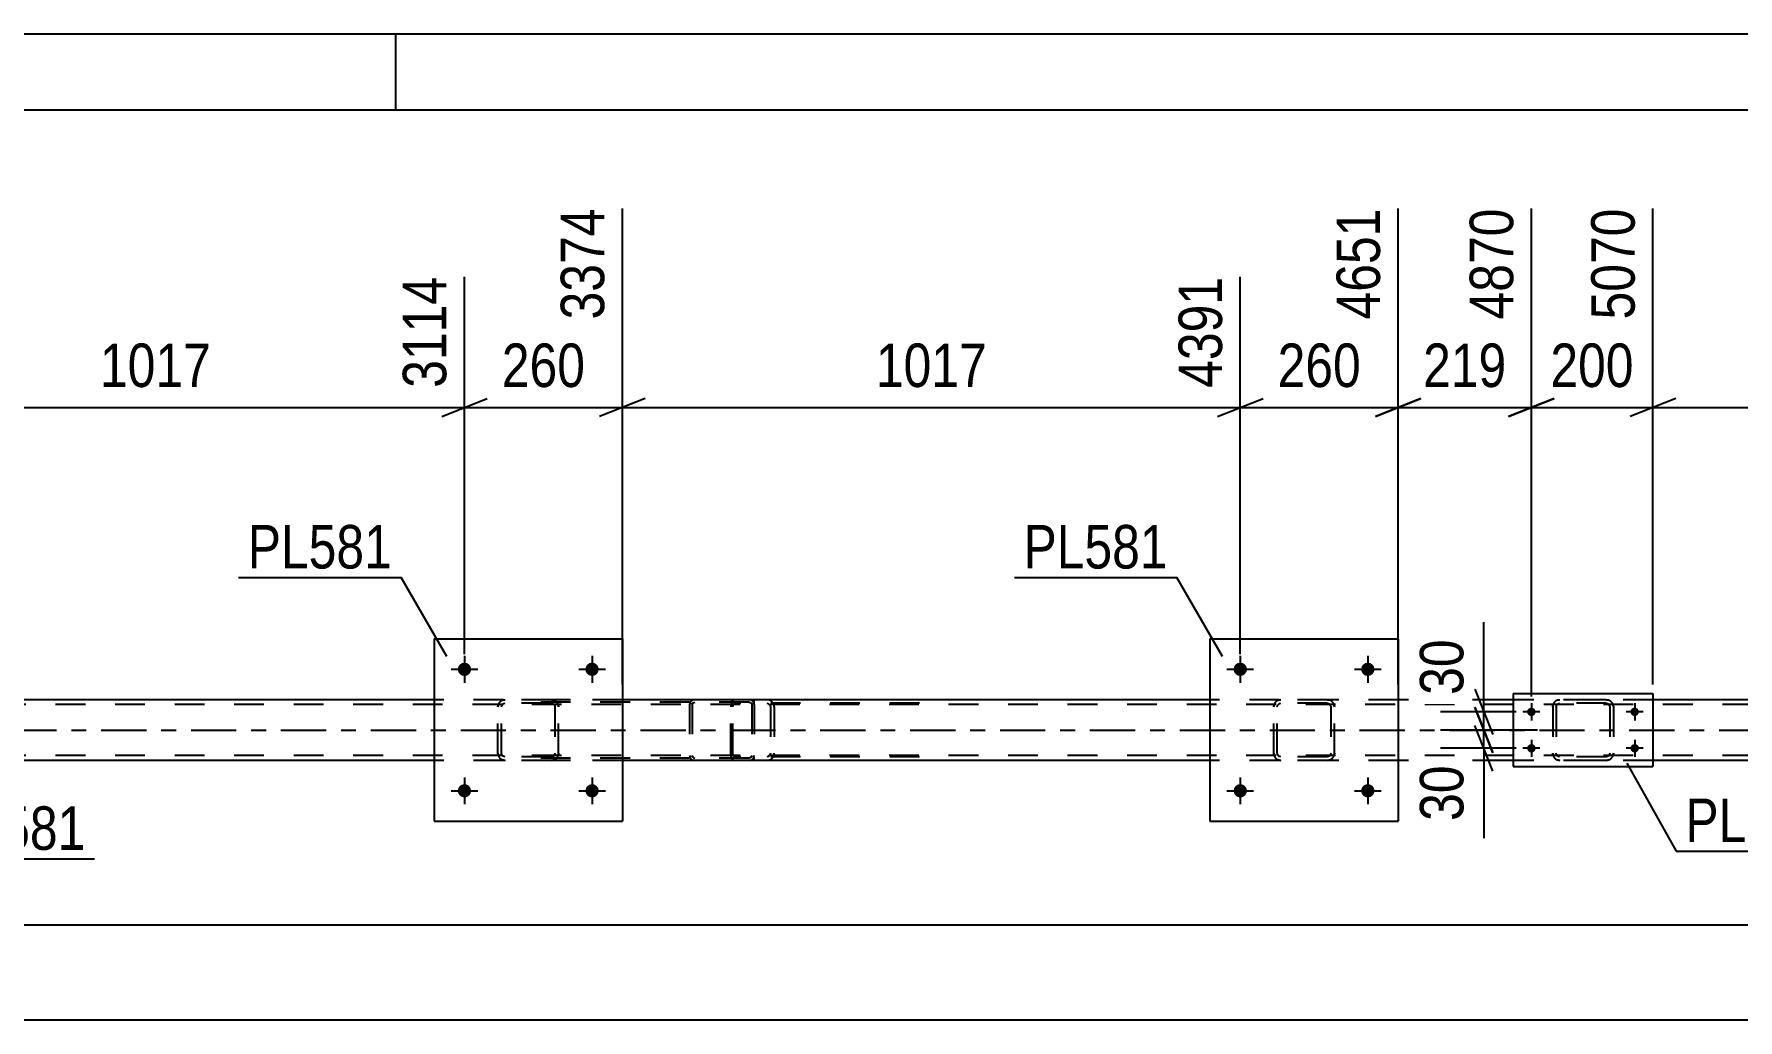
# Model space of a CAD drawing. Header units: millimetres. Extents: x 0 to 841, y 0 to 594.
# Drawn here: x 187.2 to 299.4, y 529.1 to 594 of the extents above; entities that cross this region are included whole.
import ezdxf

# ---------------------------------------------------------------- set-up
doc = ezdxf.new("R2010")
doc.units = ezdxf.units.MM
doc.linetypes.add('DXK_LINE_DOT2', pattern=[3.9198, 1.9599, -1.9599])
doc.linetypes.add('DXK_LINE_DOT3', pattern=[5.9187, 2.979, -0.9799, 0.9799, -0.9799])
doc.styles.add('Arial Narrow', font='ARIALN.TTF', dxfattribs={"height": 0.2})

# ---------------------------------------------------------------- blocks, each defined once
blk = doc.blocks.new('Unknown-318885039-1133')
at = {"color": 5, "linetype": 'Continuous'}
for p, q in [((841, 594), (0, 594)), ((211, 589), (211, 594)), ((836, 589), (5, 589))]:
    blk.add_line(p, q, dxfattribs=at)
blk = doc.blocks.new('Part-318885039-2942 - 2854')
at = {"color": 2, "linetype": 'Continuous'}
for p, q in [((264.6, 554.17), (264.6, 542.17)), ((264.6, 554.17), (277, 554.17)), ((277, 554.17), (277, 542.17)), ((264.6, 542.17), (277, 542.17))]:
    blk.add_line(p, q, dxfattribs=at)
blk = doc.blocks.new('Part-318885039-2937 - 2854')
at = {"color": 7, "linetype": 'DXK_LINE_DOT2'}
for p, q in [((268.8, 549.69), (268.84, 549.87)), ((268.84, 549.87), (268.8, 549.69)), ((269.04, 549.69), (269.06, 549.78)), ((269.06, 549.78), (269.11, 549.86)), ((269.1, 550.13), (269.28, 550.17)), ((269.28, 550.17), (269.1, 550.13)), ((269.11, 549.86), (269.19, 549.91)), ((269.19, 549.91), (269.28, 549.93)), ((272.32, 550.17), (269.28, 550.17)), ((272.32, 549.93), (269.28, 549.93)), ((272.32, 550.17), (272.51, 550.13)), ((272.51, 550.13), (272.32, 550.17)), ((272.32, 549.93), (272.41, 549.91)), ((272.41, 549.91), (272.49, 549.86)), ((272.49, 549.86), (272.54, 549.78)), ((272.54, 549.78), (272.56, 549.69)), ((272.77, 549.87), (272.8, 549.69)), ((272.8, 549.69), (272.77, 549.87)), ((268.8, 546.65), (268.8, 549.69)), ((269.04, 546.65), (269.04, 549.69)), ((272.56, 549.69), (272.56, 546.65)), ((272.8, 546.65), (272.8, 549.69)), ((268.84, 546.46), (268.8, 546.65)), ((268.8, 546.65), (268.84, 546.46)), ((269.06, 546.55), (269.04, 546.65)), ((269.11, 546.48), (269.06, 546.55)), ((269.19, 546.42), (269.11, 546.48)), ((269.28, 546.41), (269.19, 546.42)), ((272.32, 546.41), (269.28, 546.41)), ((272.41, 546.42), (272.32, 546.41)), ((272.49, 546.48), (272.41, 546.42)), ((272.54, 546.55), (272.49, 546.48)), ((272.56, 546.65), (272.54, 546.55)), ((272.8, 546.65), (272.77, 546.46)), ((272.77, 546.46), (272.8, 546.65)), ((269.28, 546.17), (269.1, 546.2)), ((269.1, 546.2), (269.28, 546.17)), ((272.32, 546.17), (269.28, 546.17)), ((272.51, 546.2), (272.32, 546.17)), ((272.32, 546.17), (272.51, 546.2))]:
    blk.add_line(p, q, dxfattribs=at)
at = {"color": 7, "linetype": 'DXK_LINE_DOT3'}
blk.add_line((270.8, 548.17), (270.8, 548.17), dxfattribs=at)
at = {"color": 7, "linetype": 'DXK_LINE_DOT2'}
for centre, start, end in [((269.28, 549.69), 112.5, 157.5), ((269.28, 549.69), 112.5, 157.5), ((272.32, 549.69), 22.5, 67.5), ((272.32, 549.69), 22.5, 67.5), ((269.28, 546.65), 202.5, 247.5), ((269.28, 546.65), 202.5, 247.5), ((272.32, 546.65), 292.5, 337.5), ((272.32, 546.65), 292.5, 337.5)]:
    blk.add_arc(centre, 0.48, start, end, dxfattribs=at)
blk = doc.blocks.new('Part-318885039-2943 - 2854')
at = {"color": 7, "linetype": 'DXK_LINE_DOT2'}
for p, q in [((217.72, 549.69), (217.76, 549.87)), ((217.76, 549.87), (217.72, 549.69)), ((217.96, 549.69), (217.98, 549.78)), ((217.98, 549.78), (218.03, 549.86)), ((218.02, 550.13), (218.2, 550.17)), ((218.2, 550.17), (218.02, 550.13)), ((218.03, 549.86), (218.11, 549.91)), ((218.11, 549.91), (218.2, 549.93)), ((221.24, 550.17), (218.2, 550.17)), ((221.24, 549.93), (218.2, 549.93)), ((221.24, 550.17), (221.42, 550.13)), ((221.42, 550.13), (221.24, 550.17)), ((221.24, 549.93), (221.33, 549.91)), ((221.33, 549.91), (221.41, 549.86)), ((221.41, 549.86), (221.46, 549.78)), ((221.46, 549.78), (221.48, 549.69)), ((221.68, 549.87), (221.72, 549.69)), ((221.72, 549.69), (221.68, 549.87)), ((217.72, 546.65), (217.72, 549.69)), ((217.96, 546.65), (217.96, 549.69)), ((221.48, 549.69), (221.48, 546.65)), ((221.72, 546.65), (221.72, 549.69)), ((217.76, 546.46), (217.72, 546.65)), ((217.72, 546.65), (217.76, 546.46)), ((217.98, 546.55), (217.96, 546.65)), ((218.03, 546.48), (217.98, 546.55)), ((218.11, 546.42), (218.03, 546.48)), ((218.2, 546.41), (218.11, 546.42)), ((221.24, 546.41), (218.2, 546.41)), ((221.33, 546.42), (221.24, 546.41)), ((221.41, 546.48), (221.33, 546.42)), ((221.46, 546.55), (221.41, 546.48)), ((221.48, 546.65), (221.46, 546.55)), ((221.72, 546.65), (221.68, 546.46)), ((221.68, 546.46), (221.72, 546.65)), ((218.2, 546.17), (218.02, 546.2)), ((218.02, 546.2), (218.2, 546.17)), ((221.24, 546.17), (218.2, 546.17)), ((221.42, 546.2), (221.24, 546.17)), ((221.24, 546.17), (221.42, 546.2))]:
    blk.add_line(p, q, dxfattribs=at)
at = {"color": 7, "linetype": 'DXK_LINE_DOT3'}
blk.add_line((219.72, 548.17), (219.72, 548.17), dxfattribs=at)
at = {"color": 7, "linetype": 'DXK_LINE_DOT2'}
for centre, start, end in [((218.2, 549.69), 112.5, 157.5), ((218.2, 549.69), 112.5, 157.5), ((221.24, 549.69), 22.5, 67.5), ((221.24, 549.69), 22.5, 67.5), ((218.2, 546.65), 202.5, 247.5), ((218.2, 546.65), 202.5, 247.5), ((221.24, 546.65), 292.5, 337.5), ((221.24, 546.65), 292.5, 337.5)]:
    blk.add_arc(centre, 0.48, start, end, dxfattribs=at)
blk = doc.blocks.new('Part-318885039-2948 - 2854')
at = {"color": 2, "linetype": 'Continuous'}
for p, q in [((213.52, 554.17), (213.52, 542.17)), ((213.52, 554.17), (225.92, 554.17)), ((225.92, 554.17), (225.92, 542.17)), ((213.52, 542.17), (225.92, 542.17))]:
    blk.add_line(p, q, dxfattribs=at)
blk = doc.blocks.new('Bolt-318885039-2906 - 2854')
at = {"linetype": 'Continuous'}
for points in [[(267.04, 544.17, -1), (266.16, 544.17, -1)], [(275.44, 544.17, -1), (274.56, 544.17, -1)]]:
    blk.add_hatch(color=1, dxfattribs=at).paths.add_polyline_path(points)
at = {"color": 1, "linetype": 'Continuous'}
for p, q in [((265.72, 544.17), (267.48, 544.17)), ((266.6, 545.05), (266.6, 543.29)), ((274.12, 544.17), (275.88, 544.17)), ((275, 545.05), (275, 543.29))]:
    blk.add_line(p, q, dxfattribs=at)
blk = doc.blocks.new('Bolt-318885039-2907 - 2854')
at = {"linetype": 'Continuous'}
for points in [[(267.04, 552.17, -1), (266.16, 552.17, -1)], [(275.44, 552.17, -1), (274.56, 552.17, -1)]]:
    blk.add_hatch(color=1, dxfattribs=at).paths.add_polyline_path(points)
at = {"color": 1, "linetype": 'Continuous'}
for p, q in [((265.72, 552.17), (267.48, 552.17)), ((266.6, 553.05), (266.6, 551.29)), ((274.12, 552.17), (275.88, 552.17)), ((275, 553.05), (275, 551.29))]:
    blk.add_line(p, q, dxfattribs=at)
blk = doc.blocks.new('Bolt-318885039-2908 - 2854')
at = {"linetype": 'Continuous'}
for points in [[(215.96, 544.17, -1), (215.08, 544.17, -1)], [(224.36, 544.17, -1), (223.48, 544.17, -1)]]:
    blk.add_hatch(color=1, dxfattribs=at).paths.add_polyline_path(points)
at = {"color": 1, "linetype": 'Continuous'}
for p, q in [((214.64, 544.17), (216.4, 544.17)), ((215.52, 545.05), (215.52, 543.29)), ((223.04, 544.17), (224.8, 544.17)), ((223.92, 545.05), (223.92, 543.29))]:
    blk.add_line(p, q, dxfattribs=at)
blk = doc.blocks.new('Bolt-318885039-2909 - 2854')
at = {"linetype": 'Continuous'}
for points in [[(215.96, 552.17, -1), (215.08, 552.17, -1)], [(224.36, 552.17, -1), (223.48, 552.17, -1)]]:
    blk.add_hatch(color=1, dxfattribs=at).paths.add_polyline_path(points)
at = {"color": 1, "linetype": 'Continuous'}
for p, q in [((214.64, 552.17), (216.4, 552.17)), ((215.52, 553.05), (215.52, 551.29)), ((223.04, 552.17), (224.8, 552.17)), ((223.92, 553.05), (223.92, 551.29))]:
    blk.add_line(p, q, dxfattribs=at)
blk = doc.blocks.new('Part-318885039-2974 - 2854')
at = {"color": 7, "linetype": 'DXK_LINE_DOT2'}
for p, q in [((234.26, 550.17), (218.93, 550.17)), ((234.26, 550.01), (218.93, 550.01)), ((230.37, 549.97), (230.34, 549.85)), ((230.34, 549.85), (230.34, 546.49)), ((230.52, 549.85), (230.53, 549.91)), ((230.52, 549.85), (230.52, 546.49)), ((230.53, 549.91), (230.57, 549.96)), ((230.69, 550.17), (230.56, 550.14)), ((230.57, 549.96), (230.62, 549.99)), ((230.62, 549.99), (230.69, 550.01)), ((234.39, 550.14), (234.26, 550.17)), ((234.26, 550.01), (234.33, 549.99)), ((234.33, 549.99), (234.35, 549.98)), ((234.35, 549.98), (234.38, 549.96)), ((234.38, 549.96), (234.42, 549.91)), ((234.42, 549.91), (234.43, 549.85)), ((234.43, 549.85), (234.43, 546.49)), ((234.6, 549.85), (234.58, 549.97)), ((234.6, 549.85), (234.6, 546.49)), ((230.34, 546.49), (230.37, 546.36)), ((230.53, 546.43), (230.52, 546.49)), ((230.57, 546.37), (230.53, 546.43)), ((230.57, 546.37), (230.6, 546.35)), ((230.6, 546.35), (230.62, 546.34)), ((234.38, 546.37), (234.33, 546.34)), ((234.42, 546.43), (234.38, 546.37)), ((234.43, 546.49), (234.42, 546.43)), ((234.58, 546.36), (234.6, 546.49)), ((234.26, 546.33), (218.93, 546.33)), ((234.26, 546.17), (218.93, 546.17)), ((230.56, 546.19), (230.69, 546.17)), ((230.62, 546.34), (230.69, 546.33)), ((234.33, 546.34), (234.26, 546.33)), ((234.26, 546.17), (234.39, 546.19))]:
    blk.add_line(p, q, dxfattribs=at)
for centre, start, end in [((230.67, 549.83), 110.7583, 155.68), ((234.27, 549.83), 24.32, 69.2417), ((230.67, 546.5), 204.32, 249.2417), ((234.27, 546.5), 290.7583, 335.68)]:
    blk.add_arc(centre, 0.331, start, end, dxfattribs=at)
blk = doc.blocks.new('Part-318885039-3014 - 2854')
at = {"color": 7, "linetype": 'DXK_LINE_DOT2'}
for p, q in [((233.08, 549.87), (233.05, 549.69)), ((233.13, 550.03), (233.08, 549.87)), ((233.22, 550.13), (233.13, 550.03)), ((233.19, 549.69), (233.2, 549.78)), ((233.2, 549.78), (233.23, 549.86)), ((233.33, 550.17), (233.22, 550.13)), ((233.23, 549.86), (233.27, 549.91)), ((233.27, 549.91), (233.33, 549.93)), ((245.48, 550.17), (233.33, 550.17)), ((245.48, 549.93), (233.33, 549.93)), ((234.6, 549.93), (234.6, 550.17)), ((235.61, 550.13), (235.42, 550.17)), ((235.42, 549.93), (235.51, 549.91)), ((235.51, 549.91), (235.59, 549.86)), ((235.59, 549.86), (235.65, 549.78)), ((235.65, 549.78), (235.67, 549.69)), ((235.9, 549.77), (235.88, 549.87)), ((235.92, 549.69), (235.9, 549.77)), ((233.05, 546.65), (233.05, 549.69)), ((233.19, 546.65), (233.19, 549.69)), ((235.67, 549.69), (235.67, 546.65)), ((235.92, 549.69), (235.92, 546.65)), ((233.08, 546.46), (233.05, 546.65)), ((233.12, 546.34), (233.08, 546.46)), ((233.2, 546.55), (233.19, 546.65)), ((233.23, 546.48), (233.2, 546.55)), ((233.27, 546.42), (233.23, 546.48)), ((233.33, 546.41), (233.27, 546.42)), ((245.48, 546.41), (233.33, 546.41)), ((234.6, 546.17), (234.6, 546.41)), ((235.51, 546.42), (235.42, 546.41)), ((235.59, 546.48), (235.51, 546.42)), ((235.65, 546.55), (235.59, 546.48)), ((235.67, 546.65), (235.65, 546.55)), ((235.88, 546.46), (235.9, 546.56)), ((235.9, 546.56), (235.92, 546.65)), ((233.13, 546.31), (233.12, 546.34)), ((233.13, 546.31), (233.22, 546.2)), ((233.22, 546.2), (233.33, 546.17)), ((245.48, 546.17), (233.33, 546.17)), ((235.42, 546.17), (235.61, 546.2))]:
    blk.add_line(p, q, dxfattribs=at)
for centre, start, end in [((235.43, 549.67), 23.8494, 68.8059), ((235.43, 546.66), 291.1941, 336.1506)]:
    blk.add_arc(centre, 0.492, start, end, dxfattribs=at)
blk = doc.blocks.new('Part-318885039-3064 - 2854')
at = {"color": 7, "linetype": 'DXK_LINE_DOT2'}
for p, q in [((755.01, 549.85), (90.98, 549.85)), ((225.92, 550.17), (213.52, 550.17)), ((277, 550.17), (264.6, 550.17)), ((293.77, 550.17), (284.57, 550.17)), ((755.01, 546.49), (90.98, 546.49)), ((225.92, 546.17), (213.52, 546.17)), ((277, 546.17), (264.6, 546.17)), ((293.77, 546.17), (284.57, 546.17))]:
    blk.add_line(p, q, dxfattribs=at)
at = {"color": 2, "linetype": 'Continuous'}
for p, q in [((213.52, 550.17), (174.84, 550.17)), ((264.6, 550.17), (225.92, 550.17)), ((284.57, 550.17), (277, 550.17)), ((315.68, 550.17), (293.77, 550.17)), ((213.52, 546.17), (174.84, 546.17)), ((264.6, 546.17), (225.92, 546.17)), ((284.57, 546.17), (277, 546.17)), ((315.68, 546.17), (293.77, 546.17))]:
    blk.add_line(p, q, dxfattribs=at)
at = {"color": 7, "linetype": 'DXK_LINE_DOT3'}
blk.add_line((90.98, 548.17), (755.01, 548.17), dxfattribs=at)
blk = doc.blocks.new('Part-318885039-3088 - 2854')
at = {"color": 7, "linetype": 'DXK_LINE_DOT2'}
for p, q in [((287.17, 549.69), (287.2, 549.87)), ((287.2, 549.87), (287.17, 549.69)), ((287.41, 549.69), (287.42, 549.78)), ((287.42, 549.78), (287.48, 549.86)), ((287.46, 550.13), (287.65, 550.17)), ((287.65, 550.17), (287.46, 550.13)), ((287.48, 549.86), (287.55, 549.91)), ((287.55, 549.91), (287.65, 549.93)), ((290.69, 550.17), (287.65, 550.17)), ((290.69, 549.93), (287.65, 549.93)), ((290.69, 550.17), (290.87, 550.13)), ((290.87, 550.13), (290.69, 550.17)), ((290.69, 549.93), (290.78, 549.91)), ((290.78, 549.91), (290.86, 549.86)), ((290.86, 549.86), (290.91, 549.78)), ((290.91, 549.78), (290.93, 549.69)), ((291.13, 549.87), (291.17, 549.69)), ((291.17, 549.69), (291.13, 549.87)), ((287.17, 549.69), (287.17, 546.65)), ((287.41, 549.69), (287.41, 546.65)), ((290.93, 549.69), (290.93, 546.65)), ((291.17, 549.69), (291.17, 546.65)), ((287.2, 546.46), (287.17, 546.65)), ((287.17, 546.65), (287.2, 546.46)), ((287.42, 546.55), (287.41, 546.65)), ((287.48, 546.48), (287.42, 546.55)), ((287.55, 546.42), (287.48, 546.48)), ((287.65, 546.41), (287.55, 546.42)), ((290.69, 546.41), (287.65, 546.41)), ((290.78, 546.42), (290.69, 546.41)), ((290.86, 546.48), (290.78, 546.42)), ((290.91, 546.55), (290.86, 546.48)), ((290.93, 546.65), (290.91, 546.55)), ((291.17, 546.65), (291.13, 546.46)), ((291.13, 546.46), (291.17, 546.65)), ((287.65, 546.17), (287.46, 546.2)), ((287.46, 546.2), (287.65, 546.17)), ((290.69, 546.17), (287.65, 546.17)), ((290.87, 546.2), (290.69, 546.17)), ((290.69, 546.17), (290.87, 546.2))]:
    blk.add_line(p, q, dxfattribs=at)
at = {"color": 7, "linetype": 'DXK_LINE_DOT3'}
blk.add_line((289.17, 548.17), (289.17, 548.17), dxfattribs=at)
at = {"color": 7, "linetype": 'DXK_LINE_DOT2'}
for centre, start, end in [((287.65, 549.69), 112.5, 157.5), ((287.65, 549.69), 112.5, 157.5), ((290.69, 549.69), 22.5, 67.5), ((290.69, 549.69), 22.5, 67.5), ((287.65, 546.65), 202.5, 247.5), ((287.65, 546.65), 202.5, 247.5), ((290.69, 546.65), 292.5, 337.5), ((290.69, 546.65), 292.5, 337.5)]:
    blk.add_arc(centre, 0.48, start, end, dxfattribs=at)
blk = doc.blocks.new('Part-318885039-3093 - 2854')
at = {"color": 2, "linetype": 'Continuous'}
for p, q in [((284.57, 550.57), (284.57, 545.77)), ((284.57, 550.57), (293.77, 550.57)), ((293.77, 550.57), (293.77, 545.77)), ((284.57, 545.77), (293.77, 545.77))]:
    blk.add_line(p, q, dxfattribs=at)
blk = doc.blocks.new('Bolt-318885039-3094 - 2854')
at = {"linetype": 'Continuous'}
for points in [[(285.77, 549.09, -1), (285.77, 549.65, -1)], [(292.57, 549.09, -1), (292.57, 549.65, -1)], [(285.77, 546.69, -1), (285.77, 547.25, -1)], [(292.57, 546.69, -1), (292.57, 547.25, -1)]]:
    blk.add_hatch(color=1, dxfattribs=at).paths.add_polyline_path(points)
at = {"color": 1, "linetype": 'Continuous'}
for p, q in [((285.77, 549.93), (285.77, 548.81)), ((292.57, 549.93), (292.57, 548.81)), ((286.33, 549.37), (285.21, 549.37)), ((293.13, 549.37), (292.01, 549.37)), ((285.77, 547.53), (285.77, 546.41)), ((292.57, 547.53), (292.57, 546.41)), ((286.33, 546.97), (285.21, 546.97)), ((293.13, 546.97), (292.01, 546.97))]:
    blk.add_line(p, q, dxfattribs=at)
blk = doc.blocks.new('StraightDimension-318885039-13130 - 2854')
at = {"color": 7, "linetype": 'Continuous'}
for p, q in [((225.92, 551.17), (225.92, 582.52)), ((215.52, 553.17), (215.52, 578.02)), ((214.02, 568.81), (217.02, 570.01)), ((227.42, 570.01), (224.42, 568.81)), ((215.52, 569.41), (225.92, 569.41))]:
    blk.add_line(p, q, dxfattribs=at)
at = {"color": 0}
blk.add_wipeout([(224.06, 570.16), (224.06, 574.36), (217.38, 574.36), (217.38, 570.16)], dxfattribs=at)
at = {"color": 3, "style": 'Arial Narrow'}
blk.add_text('260', height=2.863, dxfattribs=at).set_placement((217.98, 570.76))
at = {"color": 0, "linetype": 'Continuous'}
blk.add_wipeout([(225.32, 583.12), (221.12, 583.12), (221.12, 574.61), (225.32, 574.61)], dxfattribs=at)
at = {"color": 3, "linetype": 'Continuous', "style": 'Arial Narrow'}
blk.add_text('3374', height=2.863, rotation=90.0002, dxfattribs=at).set_placement((224.72, 575.21))
blk = doc.blocks.new('StraightDimension-318885039-3112 - 2854')
at = {"color": 7, "linetype": 'Continuous'}
blk.add_line((90.34, 529.08), (797.57, 529.08), dxfattribs=at)
blk = doc.blocks.new('StraightDimension-318885039-3680 - 2854')
at = {"color": 7, "linetype": 'Continuous'}
blk.add_line((90.98, 535.34), (796.93, 535.34), dxfattribs=at)
blk = doc.blocks.new('StraightDimension-318885039-10473 - 2854')
at = {"color": 7, "linetype": 'Continuous'}
for p, q in [((282.64, 549.37), (282.64, 555.27)), ((282.64, 549.37), (282.64, 555.27)), ((282.04, 550.87), (283.24, 547.87)), ((284.77, 549.37), (279.79, 549.37)), ((283.24, 546.67), (282.04, 549.67)), ((282.64, 548.17), (282.64, 549.37)), ((286.17, 548.17), (279.79, 548.17))]:
    blk.add_line(p, q, dxfattribs=at)
at = {"color": 0}
blk.add_wipeout([(281.89, 554.75), (277.69, 554.75), (277.69, 549.89), (281.89, 549.89)], dxfattribs=at)
at = {"color": 3, "style": 'Arial Narrow'}
blk.add_text('30', height=2.863, rotation=90.0002, dxfattribs=at).set_placement((281.29, 550.49))
blk = doc.blocks.new('StraightDimension-318885039-10474 - 2854')
at = {"color": 7, "linetype": 'Continuous'}
for p, q in [((282.04, 549.67), (283.24, 546.67)), ((286.17, 548.17), (279.79, 548.17)), ((283.24, 545.47), (282.04, 548.47)), ((282.64, 546.97), (282.64, 548.17)), ((284.77, 546.97), (279.79, 546.97)), ((282.64, 546.97), (282.64, 541.06)), ((282.64, 546.97), (282.64, 541.06))]:
    blk.add_line(p, q, dxfattribs=at)
at = {"color": 0}
blk.add_wipeout([(281.89, 546.44), (277.69, 546.44), (277.69, 541.59), (281.89, 541.59)], dxfattribs=at)
at = {"color": 3, "style": 'Arial Narrow'}
blk.add_text('30', height=2.863, rotation=90.0002, dxfattribs=at).set_placement((281.29, 542.19))
blk = doc.blocks.new('StraightDimension-318885039-13125 - 2854')
at = {"color": 7, "linetype": 'Continuous'}
for p, q in [((293.77, 551.17), (293.77, 582.52)), ((317.68, 553.17), (317.68, 578.02)), ((295.27, 570.01), (292.27, 568.81)), ((316.18, 568.81), (319.18, 570.01)), ((293.77, 569.41), (317.68, 569.41))]:
    blk.add_line(p, q, dxfattribs=at)
at = {"color": 0}
blk.add_wipeout([(309.07, 570.16), (309.07, 574.36), (302.38, 574.36), (302.38, 570.16)], dxfattribs=at)
at = {"color": 3, "style": 'Arial Narrow'}
blk.add_text('598', height=2.863, dxfattribs=at).set_placement((302.98, 570.76))
at = {"color": 0, "linetype": 'Continuous'}
blk.add_wipeout([(317.08, 578.62), (312.88, 578.62), (312.88, 570.11), (317.08, 570.11)], dxfattribs=at)
at = {"color": 3, "linetype": 'Continuous', "style": 'Arial Narrow'}
blk.add_text('5668', height=2.863, rotation=90.0002, dxfattribs=at).set_placement((316.48, 570.71))
blk = doc.blocks.new('StraightDimension-318885039-13126 - 2854')
at = {"color": 7, "linetype": 'Continuous'}
for p, q in [((285.77, 550.37), (285.77, 582.52)), ((293.77, 551.17), (293.77, 582.52)), ((284.27, 568.81), (287.27, 570.01)), ((295.27, 570.01), (292.27, 568.81)), ((285.77, 569.41), (293.77, 569.41))]:
    blk.add_line(p, q, dxfattribs=at)
at = {"color": 0}
blk.add_wipeout([(293.11, 570.16), (293.11, 574.36), (286.42, 574.36), (286.42, 570.16)], dxfattribs=at)
at = {"color": 3, "style": 'Arial Narrow'}
blk.add_text('200', height=2.863, dxfattribs=at).set_placement((287.02, 570.76))
at = {"color": 0, "linetype": 'Continuous'}
blk.add_wipeout([(293.17, 583.12), (288.97, 583.12), (288.97, 574.61), (293.17, 574.61)], dxfattribs=at)
at = {"color": 3, "linetype": 'Continuous', "style": 'Arial Narrow'}
blk.add_text('5070', height=2.863, rotation=90.0002, dxfattribs=at).set_placement((292.57, 575.21))
blk = doc.blocks.new('StraightDimension-318885039-13127 - 2854')
at = {"color": 7, "linetype": 'Continuous'}
for p, q in [((277, 551.17), (277, 582.52)), ((285.77, 550.37), (285.77, 582.52)), ((275.5, 568.81), (278.5, 570.01)), ((287.27, 570.01), (284.27, 568.81)), ((277, 569.41), (285.77, 569.41))]:
    blk.add_line(p, q, dxfattribs=at)
at = {"color": 0}
blk.add_wipeout([(284.73, 570.16), (284.73, 574.36), (278.04, 574.36), (278.04, 570.16)], dxfattribs=at)
at = {"color": 3, "style": 'Arial Narrow'}
blk.add_text('219', height=2.863, dxfattribs=at).set_placement((278.64, 570.76))
at = {"color": 0, "linetype": 'Continuous'}
blk.add_wipeout([(285.17, 583.12), (280.97, 583.12), (280.97, 574.61), (285.17, 574.61)], dxfattribs=at)
at = {"color": 3, "linetype": 'Continuous', "style": 'Arial Narrow'}
blk.add_text('4870', height=2.863, rotation=90.0002, dxfattribs=at).set_placement((284.57, 575.21))
blk = doc.blocks.new('StraightDimension-318885039-13128 - 2854')
at = {"color": 7, "linetype": 'Continuous'}
for p, q in [((277, 551.17), (277, 582.52)), ((266.6, 553.17), (266.6, 578.02)), ((265.1, 568.81), (268.1, 570.01)), ((278.5, 570.01), (275.5, 568.81)), ((266.6, 569.41), (277, 569.41))]:
    blk.add_line(p, q, dxfattribs=at)
at = {"color": 0}
blk.add_wipeout([(275.14, 570.16), (275.14, 574.36), (268.46, 574.36), (268.46, 570.16)], dxfattribs=at)
at = {"color": 3, "style": 'Arial Narrow'}
blk.add_text('260', height=2.863, dxfattribs=at).set_placement((269.06, 570.76))
at = {"color": 0, "linetype": 'Continuous'}
blk.add_wipeout([(276.4, 583.12), (272.2, 583.12), (272.2, 574.61), (276.4, 574.61)], dxfattribs=at)
at = {"color": 3, "linetype": 'Continuous', "style": 'Arial Narrow'}
blk.add_text('4651', height=2.863, rotation=90.0002, dxfattribs=at).set_placement((275.8, 575.21))
blk = doc.blocks.new('StraightDimension-318885039-13129 - 2854')
at = {"color": 7, "linetype": 'Continuous'}
for p, q in [((225.92, 551.17), (225.92, 582.52)), ((266.6, 553.17), (266.6, 578.02)), ((227.42, 570.01), (224.42, 568.81)), ((265.1, 568.81), (268.1, 570.01)), ((225.92, 569.41), (266.6, 569.41))]:
    blk.add_line(p, q, dxfattribs=at)
at = {"color": 0}
blk.add_wipeout([(250.52, 570.16), (250.52, 574.36), (242.01, 574.36), (242.01, 570.16)], dxfattribs=at)
at = {"color": 3, "style": 'Arial Narrow'}
blk.add_text('1017', height=2.863, dxfattribs=at).set_placement((242.61, 570.76))
at = {"color": 0, "linetype": 'Continuous'}
blk.add_wipeout([(266, 578.62), (261.8, 578.62), (261.8, 570.11), (266, 570.11)], dxfattribs=at)
at = {"color": 3, "linetype": 'Continuous', "style": 'Arial Narrow'}
blk.add_text('4391', height=2.863, rotation=90.0002, dxfattribs=at).set_placement((265.4, 570.71))
blk = doc.blocks.new('StraightDimension-318885039-13131 - 2854')
at = {"color": 7, "linetype": 'Continuous'}
for p, q in [((174.84, 551.17), (174.84, 582.52)), ((215.52, 553.17), (215.52, 578.02)), ((176.34, 570.01), (173.34, 568.81)), ((214.02, 568.81), (217.02, 570.01)), ((174.84, 569.41), (215.52, 569.41))]:
    blk.add_line(p, q, dxfattribs=at)
at = {"color": 0}
blk.add_wipeout([(199.44, 570.16), (199.44, 574.36), (190.92, 574.36), (190.92, 570.16)], dxfattribs=at)
at = {"color": 3, "style": 'Arial Narrow'}
blk.add_text('1017', height=2.863, dxfattribs=at).set_placement((191.52, 570.76))
at = {"color": 0, "linetype": 'Continuous'}
blk.add_wipeout([(214.92, 578.62), (210.72, 578.62), (210.72, 570.11), (214.92, 570.11)], dxfattribs=at)
at = {"color": 3, "linetype": 'Continuous', "style": 'Arial Narrow'}
blk.add_text('3114', height=2.863, rotation=90.0002, dxfattribs=at).set_placement((214.32, 570.71))
blk = doc.blocks.new('Mark-318885039-2938 - 2854')
at = {"color": 30, "linetype": 'Continuous'}
for p in [(251.73, 558.21), (265.43, 553.02)]:
    blk.add_line(p, (262.43, 558.21), dxfattribs=at)
at = {"color": 0}
blk.add_wipeout([(261.83, 558.81), (261.83, 561.81), (252.33, 561.81), (252.33, 558.81)], dxfattribs=at)
blk.add_wipeout([(261.83, 558.81), (261.83, 561.81), (252.33, 561.81), (252.33, 558.81)], dxfattribs=at)
at = {"color": 3, "style": 'Arial Narrow'}
blk.add_text('PL581', height=2.863, dxfattribs=at).set_placement((252.33, 558.81))
blk = doc.blocks.new('Mark-318885039-2944 - 2854')
at = {"color": 30, "linetype": 'Continuous'}
for p in [(200.65, 558.21), (214.35, 553.02)]:
    blk.add_line(p, (211.35, 558.21), dxfattribs=at)
at = {"color": 0}
blk.add_wipeout([(210.75, 558.81), (210.75, 561.81), (201.25, 561.81), (201.25, 558.81)], dxfattribs=at)
blk.add_wipeout([(210.75, 558.81), (210.75, 561.81), (201.25, 561.81), (201.25, 558.81)], dxfattribs=at)
at = {"color": 3, "style": 'Arial Narrow'}
blk.add_text('PL581', height=2.863, dxfattribs=at).set_placement((201.25, 558.81))
blk = doc.blocks.new('Mark-318885039-2918 - 2854')
at = {"color": 30, "linetype": 'Continuous'}
for p, q in [((173.78, 542.74), (180.47, 539.68)), ((180.47, 539.68), (191.17, 539.68))]:
    blk.add_line(p, q, dxfattribs=at)
at = {"color": 0}
blk.add_wipeout([(190.57, 540.28), (190.57, 543.28), (181.07, 543.28), (181.07, 540.28)], dxfattribs=at)
blk.add_wipeout([(190.57, 540.28), (190.57, 543.28), (181.07, 543.28), (181.07, 540.28)], dxfattribs=at)
at = {"color": 3, "style": 'Arial Narrow'}
blk.add_text('PL581', height=2.863, dxfattribs=at).set_placement((181.07, 540.28))
blk = doc.blocks.new('Mark-318885039-3089 - 2854')
at = {"color": 30, "linetype": 'Continuous'}
for p, q in [((292.06, 546), (295.31, 540.2)), ((295.31, 540.2), (306.02, 540.2))]:
    blk.add_line(p, q, dxfattribs=at)
at = {"color": 0}
blk.add_wipeout([(305.42, 540.8), (305.42, 543.8), (295.91, 543.8), (295.91, 540.8)], dxfattribs=at)
blk.add_wipeout([(305.42, 540.8), (305.42, 543.8), (295.91, 543.8), (295.91, 540.8)], dxfattribs=at)
at = {"color": 3, "style": 'Arial Narrow'}
blk.add_text('PL780', height=2.863, dxfattribs=at).set_placement((295.91, 540.8))

msp = doc.modelspace()

# ---------------------------------------------------------------- block references
for name in ['Unknown-318885039-1133', 'Part-318885039-2948 - 2854', 'Part-318885039-2942 - 2854', 'Part-318885039-3064 - 2854', 'Bolt-318885039-2909 - 2854', 'Bolt-318885039-2907 - 2854', 'Part-318885039-2943 - 2854', 'Part-318885039-2974 - 2854', 'Part-318885039-3014 - 2854', 'Part-318885039-2937 - 2854', 'Part-318885039-3093 - 2854', 'Bolt-318885039-3094 - 2854', 'Part-318885039-3088 - 2854', 'Bolt-318885039-2908 - 2854', 'Bolt-318885039-2906 - 2854']:
    msp.add_blockref(name, (0, 0))

# ---------------------------------------------------------------- next in the draw order: block references
for name in ['StraightDimension-318885039-13130 - 2854', 'StraightDimension-318885039-13125 - 2854', 'StraightDimension-318885039-10473 - 2854', 'StraightDimension-318885039-3112 - 2854']:
    msp.add_blockref(name, (0, 0))

# ---------------------------------------------------------------- next in the draw order: block references
for name in ['StraightDimension-318885039-13131 - 2854', 'StraightDimension-318885039-13126 - 2854', 'StraightDimension-318885039-3680 - 2854']:
    msp.add_blockref(name, (0, 0))

# ---------------------------------------------------------------- next in the draw order: block references
for name in ['StraightDimension-318885039-13127 - 2854', 'Mark-318885039-2944 - 2854', 'StraightDimension-318885039-10474 - 2854', 'Mark-318885039-3089 - 2854', 'Mark-318885039-2918 - 2854']:
    msp.add_blockref(name, (0, 0))

# ---------------------------------------------------------------- next in the draw order: block references
msp.add_blockref('StraightDimension-318885039-13128 - 2854', (0, 0))

# ---------------------------------------------------------------- next in the draw order: block references
msp.add_blockref('StraightDimension-318885039-13129 - 2854', (0, 0))

# ---------------------------------------------------------------- next in the draw order: block references
msp.add_blockref('Mark-318885039-2938 - 2854', (0, 0))

doc.saveas('drawing.dxf')
